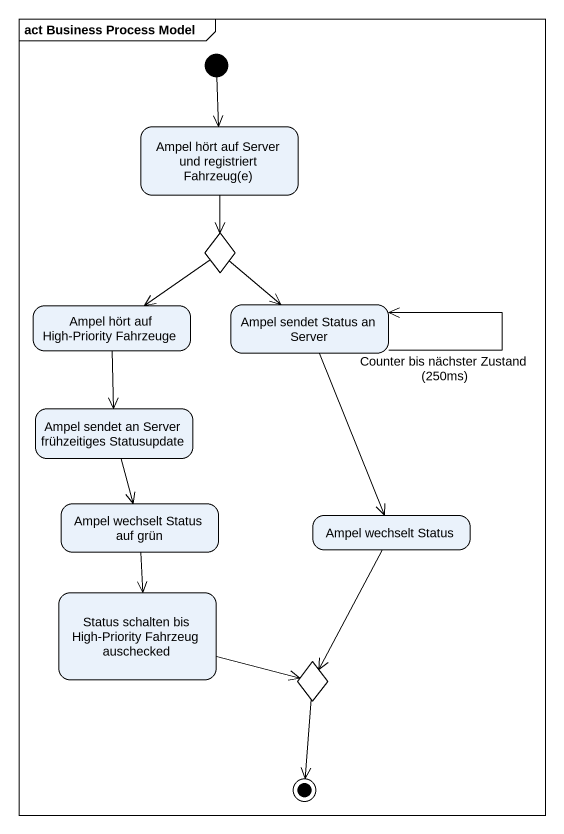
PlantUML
@startuml
mainframe act Business Process Model
hide empty description
state "Ampel hört auf Server und registriert Fahrzeug(e)" as Ampel_hört_auf_Server_und
state choice1 <<choice>>
state "Ampel hört auf High-Priority Fahrzeuge" as Ampel_hört_auf_High
state "Ampel sendet Status an Server" as Ampel_sendet_Status_an
state "Ampel sendet an Server frühzeitiges Statusupdate" as Ampel_sendet_an_Server
state "Ampel wechselt Status auf grün" as Ampel_wechselt_Status_auf
state "Ampel wechselt Status" as Ampel_wechselt_Status
state "Status schalten bis High-Priority Fahrzeug auschecked" as Status_schalten_bis_High
state choice2 <<choice>>
[*] --> Ampel_hört_auf_Server_und
Ampel_hört_auf_Server_und --> choice1
choice1 --> Ampel_hört_auf_High
choice1 --> Ampel_sendet_Status_an
Ampel_hört_auf_High --> Ampel_sendet_an_Server
Ampel_sendet_Status_an --> Ampel_sendet_Status_an : Counter bis nächster Zustand (250ms)
Ampel_sendet_Status_an --> Ampel_wechselt_Status
Ampel_sendet_an_Server --> Ampel_wechselt_Status_auf
Ampel_wechselt_Status_auf --> Status_schalten_bis_High
Ampel_wechselt_Status --> choice2
Status_schalten_bis_High -right-> choice2
choice2 --> [*]
@enduml
